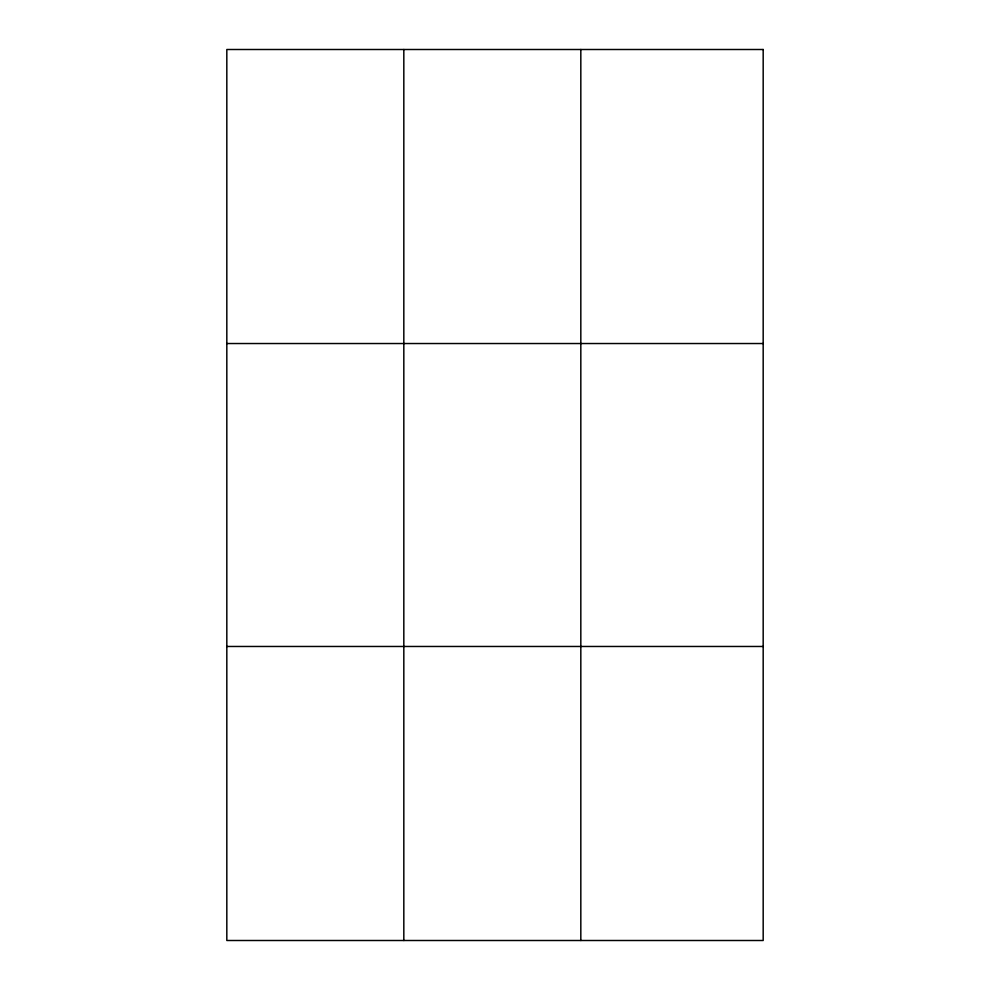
<?xml version="1.0" encoding="UTF-8"?>
<svg xmlns="http://www.w3.org/2000/svg" width="990" height="990" viewBox="0 0 990 990"><rect width="100%" height="100%" fill="white"/><g stroke="black" fill="none" stroke-linecap="round" stroke-linejoin="round"><path stroke-width="1.49" d="M403.821 940.5L403.821 49.5M580.821 940.5L580.821 49.5M226.821 343.53L763.179 343.53M226.821 646.47L763.179 646.47M763.179 49.5L763.179 940.5L226.821 940.5L226.821 49.5L763.179 49.5"/></g></svg>
